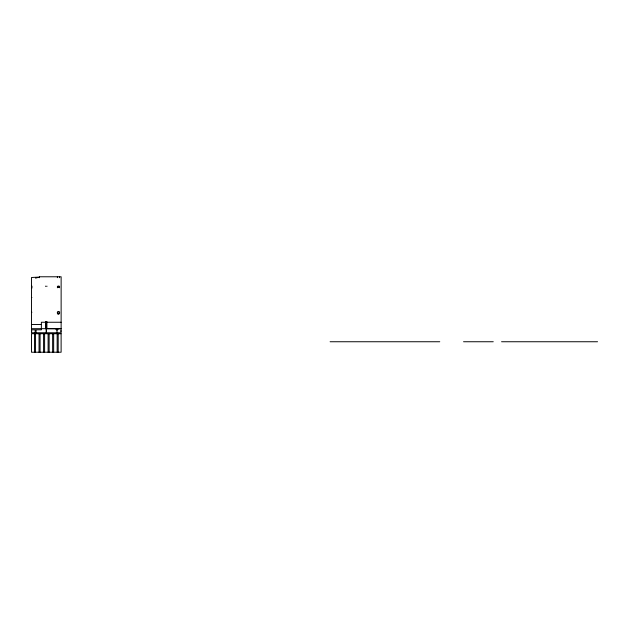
<?xml version="1.0" encoding="UTF-8"?>
<svg xmlns="http://www.w3.org/2000/svg" width="629" height="629" viewBox="0 0 629 629"><rect width="100%" height="100%" fill="white"/><g stroke="black" fill="none" stroke-linecap="round" stroke-linejoin="round"><path stroke-width="0.94" d="M46.302 328.684L46.302 332.749L61.115 332.796L61.131 328.731L46.302 328.684L46.294 332.749L31.481 332.749L31.481 277.507L39.454 277.075M60.879 331.459L60.879 330.665M46.892 322.252L45.72 322.252M59.551 276.776L58.104 276.784M57.577 276.784L39.493 276.776L39.493 277.735M31.481 297.533L31.937 297.533M31.481 312.22L31.937 312.22M61.131 322.252L41.365 322.252L41.365 329.816L31.481 329.816M31.481 324.517L41.365 324.517M31.481 328.684L61.131 328.684L61.131 276.776L59.621 276.776L59.621 277.696M35.012 330.539L36.199 330.539M34.98 331.562L36.23 331.562M34.949 332.45L36.254 332.45M330.107 341.744L439.75 341.744M463.542 341.744L493.254 341.744M501.557 341.744L597.55 341.744M55.839 329.234L58.167 329.242M56.453 330.571L57.546 330.571M56.374 331.947L57.616 331.955M56.343 332.482L57.648 332.489M57.42 276.776L57.357 277.696M58.198 333.716L58.198 352.224M57.16 333.716L57.16 352.224M53.669 333.716L53.669 352.224M52.632 333.716L52.632 352.224M49.141 333.716L49.141 352.224M48.103 333.716L48.103 352.224M46.892 286.061L46.892 286.549M46.892 321.458L46.892 328.684M46.546 321.623L46.546 328.684M46.066 321.623L46.066 328.684M45.72 286.061L45.72 286.549M45.72 321.458L45.72 328.684M44.604 333.716L44.604 352.224M43.574 333.716L43.574 352.224M40.075 333.716L40.075 352.224M39.045 333.716L39.045 352.224M35.869 277.507L35.869 278.364M35.546 333.716L35.546 352.224M34.516 333.716L34.516 352.224M31.937 286.085L31.937 288.082M31.725 330.618L31.725 331.412M59.621 287.602A1.132 0.668 -1.7 0 1 59.574 287.767M57.381 287.767A1.132 0.668 -1.7 0 1 57.357 287.602M57.561 287.249A1.132 0.668 -1.7 0 1 59.44 287.233M39.478 277.075A3.632 0.613 0 0 1 35.877 277.704M61.115 333.716L31.474 333.716L31.474 352.224L61.115 352.224L61.115 333.716M57.892 287.272A1.132 0.668 -1.7 0 0 59.621 286.69A1.132 0.668 -1.7 0 0 57.947 286.124A1.132 0.668 -1.7 0 0 57.892 287.272M57.962 313.604A1.132 1.077 -4.4 0 0 59.613 312.589A1.132 1.077 -4.4 0 0 57.876 311.74A1.132 1.077 -4.4 0 0 57.962 313.604M57.962 313.957A1.132 1.077 -4.5 0 0 59.613 312.943A1.132 1.077 -4.5 0 0 57.876 312.094A1.132 1.077 -4.5 0 0 57.962 313.957"/></g></svg>
